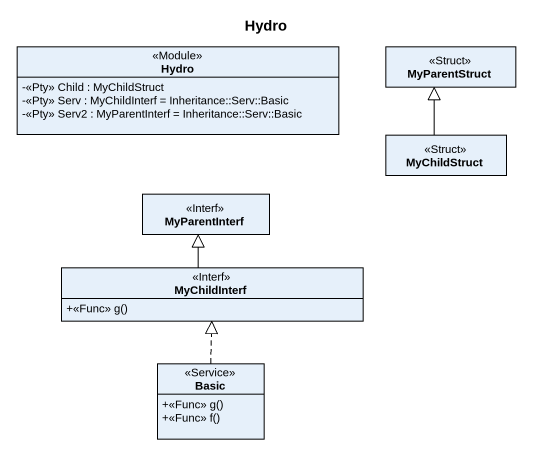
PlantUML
@startuml
title Hydro
hide circle
hide empty members
skinparam classAttributeIconSize 0
class Hydro <<Module>> {
  -<<Pty>> Child : MyChildStruct
  -<<Pty>> Serv : MyChildInterf = Inheritance::Serv::Basic
  -<<Pty>> Serv2 : MyParentInterf = Inheritance::Serv::Basic
}
class MyParentStruct <<Struct>>
class MyChildStruct <<Struct>>
interface MyParentInterf <<Interf>>
interface MyChildInterf <<Interf>> {
  +<<Func>> g()
}
class Basic <<Service>> {
  +<<Func>> g()
  +<<Func>> f()
}
MyChildStruct -up-|> MyParentStruct
MyChildInterf -up-|> MyParentInterf
Basic .up.|> MyChildInterf
@enduml
